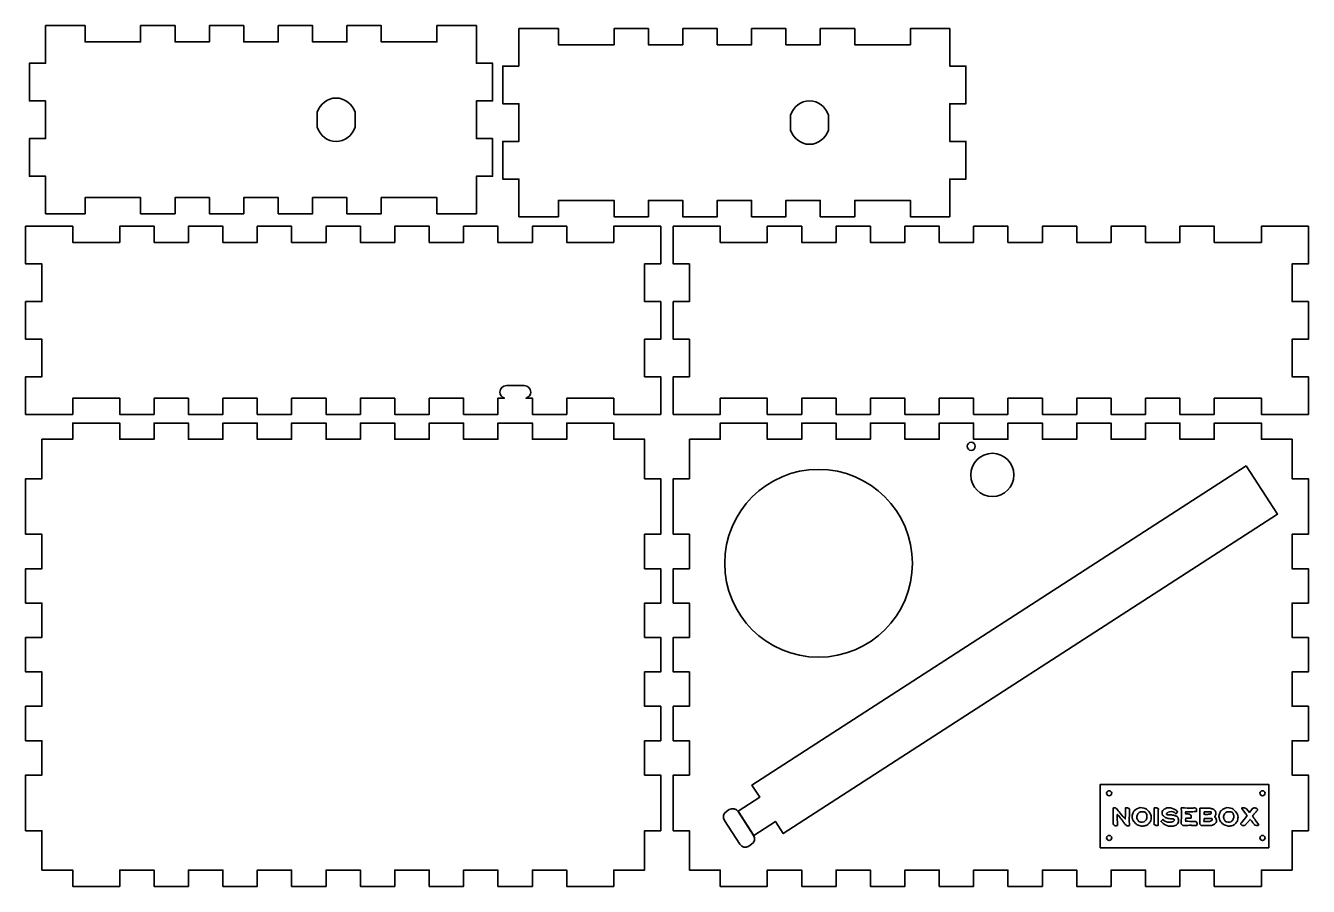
# Model space of a CAD drawing. Header units: inches. Extents: x 0.3 to 18.9, y 0.1 to 12.6.
import ezdxf

# ---------------------------------------------------------------- set-up
doc = ezdxf.new("R2010")
doc.units = ezdxf.units.IN
doc.header["$MEASUREMENT"] = 0
doc.layers.add('Layer 1', color=7, linetype='Continuous')

# ---------------------------------------------------------------- blocks, each defined once
blk = doc.blocks.new('block 3')
at = {"layer": 'Layer 1', "color": 7, "lineweight": 35, "true_color": 0xffffff}
blk.add_open_spline([(16.302, 1.012), (16.3, 1.033), (16.299, 1.056), (16.299, 1.079), (16.299, 1.083), (16.299, 1.089), (16.299, 1.097), (16.299, 1.105), (16.299, 1.111), (16.299, 1.115), (16.299, 1.117), (16.299, 1.119), (16.299, 1.122), (16.298, 1.125), (16.298, 1.127), (16.298, 1.129), (16.298, 1.134), (16.299, 1.138), (16.3, 1.141), (16.3, 1.151), (16.3, 1.164), (16.3, 1.179), (16.301, 1.199), (16.302, 1.211), (16.302, 1.217), (16.302, 1.217), (16.302, 1.238), (16.302, 1.238), (16.302, 1.248), (16.299, 1.254), (16.293, 1.257), (16.284, 1.26), (16.28, 1.263), (16.279, 1.265), (16.279, 1.265), (16.243, 1.265), (16.243, 1.265), (16.243, 1.248), (16.243, 1.235), (16.243, 1.226), (16.243, 1.176), (16.242, 1.146), (16.241, 1.135), (16.241, 1.134), (16.241, 1.131), (16.24, 1.125), (16.24, 1.121), (16.239, 1.117), (16.239, 1.114), (16.239, 1.114), (16.239, 1.105), (16.239, 1.105), (16.2, 1.152), (16.17, 1.187), (16.15, 1.209), (16.132, 1.232), (16.118, 1.248), (16.108, 1.259), (16.105, 1.263), (16.101, 1.265), (16.098, 1.265), (16.096, 1.266), (16.094, 1.266), (16.092, 1.265), (16.092, 1.265), (16.086, 1.265), (16.086, 1.265), (16.085, 1.265), (16.084, 1.265), (16.083, 1.265), (16.082, 1.265), (16.081, 1.265), (16.08, 1.265), (16.075, 1.265), (16.07, 1.264), (16.065, 1.262), (16.066, 1.251), (16.066, 1.242), (16.066, 1.237), (16.066, 1.23), (16.066, 1.22), (16.065, 1.206), (16.065, 1.192), (16.064, 1.182), (16.064, 1.175), (16.064, 1.171), (16.064, 1.164), (16.065, 1.155), (16.065, 1.146), (16.065, 1.14), (16.065, 1.135), (16.065, 1.124), (16.065, 1.106), (16.064, 1.082), (16.064, 1.058), (16.063, 1.04), (16.063, 1.028), (16.075, 1.018), (16.085, 1.011), (16.092, 1.007), (16.094, 1.007), (16.096, 1.007), (16.1, 1.007), (16.104, 1.007), (16.107, 1.007), (16.109, 1.007), (16.117, 1.007), (16.123, 1.008), (16.127, 1.01), (16.125, 1.078), (16.124, 1.13), (16.123, 1.164), (16.124, 1.168), (16.125, 1.17), (16.126, 1.17), (16.126, 1.17), (16.127, 1.17), (16.127, 1.17), (16.128, 1.169), (16.128, 1.169), (16.128, 1.169), (16.139, 1.158), (16.152, 1.142), (16.167, 1.122), (16.186, 1.096), (16.198, 1.08), (16.204, 1.073), (16.213, 1.061), (16.223, 1.048), (16.232, 1.036), (16.244, 1.022), (16.256, 1.012), (16.267, 1.005), (16.269, 1.005), (16.271, 1.005), (16.274, 1.005), (16.277, 1.005), (16.279, 1.005), (16.28, 1.005), (16.291, 1.005), (16.298, 1.007), (16.302, 1.012)], degree=3, knots=[0, 0, 0, 0, 1, 1, 1, 2, 2, 2, 3, 3, 3, 4, 4, 4, 5, 5, 5, 6, 6, 6, 7, 7, 7, 8, 8, 8, 9, 9, 9, 10, 10, 10, 11, 11, 11, 12, 12, 12, 13, 13, 13, 14, 14, 14, 15, 15, 15, 16, 16, 16, 17, 17, 17, 18, 18, 18, 19, 19, 19, 20, 20, 20, 21, 21, 21, 22, 22, 22, 23, 23, 23, 24, 24, 24, 25, 25, 25, 26, 26, 26, 27, 27, 27, 28, 28, 28, 29, 29, 29, 30, 30, 30, 31, 31, 31, 32, 32, 32, 33, 33, 33, 34, 34, 34, 35, 35, 35, 36, 36, 36, 37, 37, 37, 38, 38, 38, 39, 39, 39, 40, 40, 40, 41, 41, 41, 42, 42, 42, 43, 43, 43, 44, 44, 44, 45, 45, 45, 46, 46, 46, 47, 47, 47, 47], dxfattribs=at)
blk = doc.blocks.new('block 4')
at = {"layer": 'Layer 1', "color": 7, "lineweight": 35, "true_color": 0xffffff}
for points, knots in [([(16.605, 1.07), (16.614, 1.089), (16.618, 1.109), (16.618, 1.131), (16.618, 1.159), (16.606, 1.186), (16.582, 1.212), (16.577, 1.218), (16.57, 1.226), (16.559, 1.235), (16.559, 1.235), (16.548, 1.245), (16.548, 1.245), (16.528, 1.261), (16.498, 1.269), (16.457, 1.269), (16.453, 1.269), (16.445, 1.267), (16.433, 1.262), (16.4, 1.25), (16.378, 1.234), (16.365, 1.216), (16.361, 1.21), (16.358, 1.204), (16.356, 1.199), (16.356, 1.197), (16.355, 1.195), (16.355, 1.194), (16.352, 1.188), (16.35, 1.184), (16.348, 1.181), (16.343, 1.17), (16.341, 1.157), (16.341, 1.142), (16.341, 1.131), (16.343, 1.118), (16.347, 1.102), (16.351, 1.089), (16.356, 1.078), (16.363, 1.068), (16.369, 1.061), (16.377, 1.052), (16.389, 1.041), (16.397, 1.033), (16.402, 1.029), (16.404, 1.027), (16.417, 1.017), (16.437, 1.009), (16.463, 1.003), (16.463, 1.003), (16.468, 1.002), (16.468, 1.002), (16.47, 1.001), (16.472, 1.001), (16.472, 1.001), (16.486, 1.001), (16.503, 1.002), (16.524, 1.005), (16.533, 1.007), (16.539, 1.008), (16.544, 1.008), (16.549, 1.01), (16.556, 1.014), (16.566, 1.022), (16.582, 1.035), (16.595, 1.051), (16.605, 1.07)], [0, 0, 0, 0, 1, 1, 1, 2, 2, 2, 3, 3, 3, 4, 4, 4, 5, 5, 5, 6, 6, 6, 7, 7, 7, 8, 8, 8, 9, 9, 9, 10, 10, 10, 11, 11, 11, 12, 12, 12, 13, 13, 13, 14, 14, 14, 15, 15, 15, 16, 16, 16, 17, 17, 17, 18, 18, 18, 19, 19, 19, 20, 20, 20, 21, 21, 21, 22, 22, 22, 22]), ([(16.556, 1.142), (16.556, 1.13), (16.555, 1.121), (16.554, 1.115), (16.55, 1.099), (16.538, 1.083), (16.518, 1.068), (16.515, 1.066), (16.513, 1.064), (16.511, 1.064), (16.501, 1.06), (16.487, 1.059), (16.469, 1.059), (16.454, 1.059), (16.444, 1.061), (16.438, 1.066), (16.435, 1.07), (16.432, 1.073), (16.431, 1.075), (16.415, 1.095), (16.408, 1.113), (16.408, 1.13), (16.408, 1.146), (16.413, 1.162), (16.423, 1.177), (16.434, 1.193), (16.447, 1.203), (16.462, 1.207), (16.475, 1.209), (16.486, 1.21), (16.497, 1.21), (16.52, 1.21), (16.535, 1.203), (16.545, 1.187), (16.552, 1.175), (16.556, 1.16), (16.556, 1.142)], [0, 0, 0, 0, 1, 1, 1, 2, 2, 2, 3, 3, 3, 4, 4, 4, 5, 5, 5, 6, 6, 6, 7, 7, 7, 8, 8, 8, 9, 9, 9, 10, 10, 10, 11, 11, 11, 12, 12, 12, 12])]:
    blk.add_open_spline(points, degree=3, knots=knots, dxfattribs=at)
blk = doc.blocks.new('block 5')
at = {"layer": 'Layer 1', "color": 7, "lineweight": 35, "true_color": 0xffffff}
blk.add_open_spline([(16.724, 1.245), (16.724, 1.248), (16.721, 1.253), (16.714, 1.257), (16.714, 1.257), (16.706, 1.262), (16.706, 1.262), (16.703, 1.264), (16.701, 1.265), (16.699, 1.267), (16.697, 1.268), (16.695, 1.268), (16.693, 1.268), (16.691, 1.268), (16.688, 1.268), (16.684, 1.267), (16.68, 1.266), (16.677, 1.266), (16.675, 1.266), (16.671, 1.266), (16.667, 1.267), (16.664, 1.268), (16.662, 1.265), (16.661, 1.262), (16.661, 1.258), (16.661, 1.255), (16.661, 1.251), (16.661, 1.245), (16.66, 1.239), (16.66, 1.235), (16.66, 1.231), (16.66, 1.22), (16.66, 1.203), (16.66, 1.18), (16.66, 1.157), (16.66, 1.14), (16.66, 1.128), (16.66, 1.088), (16.659, 1.055), (16.657, 1.03), (16.66, 1.027), (16.664, 1.024), (16.671, 1.02), (16.677, 1.015), (16.682, 1.012), (16.684, 1.008), (16.69, 1.009), (16.696, 1.01), (16.702, 1.01), (16.709, 1.011), (16.715, 1.012), (16.719, 1.014), (16.721, 1.042), (16.721, 1.076), (16.721, 1.118), (16.721, 1.118), (16.721, 1.236), (16.721, 1.236), (16.723, 1.239), (16.724, 1.242), (16.724, 1.245)], degree=3, knots=[0, 0, 0, 0, 1, 1, 1, 2, 2, 2, 3, 3, 3, 4, 4, 4, 5, 5, 5, 6, 6, 6, 7, 7, 7, 8, 8, 8, 9, 9, 9, 10, 10, 10, 11, 11, 11, 12, 12, 12, 13, 13, 13, 14, 14, 14, 15, 15, 15, 16, 16, 16, 17, 17, 17, 18, 18, 18, 19, 19, 19, 20, 20, 20, 20], dxfattribs=at)
blk = doc.blocks.new('block 6')
at = {"layer": 'Layer 1', "color": 7, "lineweight": 35, "true_color": 0xffffff}
blk.add_open_spline([(17.016, 1.082), (17.016, 1.092), (17.014, 1.102), (17.01, 1.113), (17.006, 1.125), (17, 1.134), (16.994, 1.139), (16.988, 1.143), (16.983, 1.146), (16.98, 1.147), (16.965, 1.154), (16.947, 1.159), (16.927, 1.161), (16.909, 1.163), (16.891, 1.165), (16.872, 1.166), (16.866, 1.167), (16.86, 1.167), (16.855, 1.167), (16.847, 1.168), (16.842, 1.17), (16.838, 1.173), (16.838, 1.173), (16.838, 1.174), (16.838, 1.174), (16.838, 1.178), (16.843, 1.184), (16.852, 1.194), (16.858, 1.201), (16.868, 1.206), (16.882, 1.208), (16.903, 1.211), (16.914, 1.212), (16.915, 1.213), (16.915, 1.213), (16.935, 1.208), (16.935, 1.208), (16.944, 1.206), (16.95, 1.204), (16.952, 1.202), (16.954, 1.201), (16.958, 1.197), (16.964, 1.191), (16.969, 1.185), (16.974, 1.182), (16.979, 1.181), (16.983, 1.186), (16.987, 1.191), (16.991, 1.195), (16.996, 1.201), (16.999, 1.206), (17.002, 1.21), (16.989, 1.221), (16.98, 1.23), (16.973, 1.236), (16.946, 1.256), (16.909, 1.266), (16.863, 1.266), (16.855, 1.266), (16.849, 1.266), (16.845, 1.265), (16.837, 1.263), (16.832, 1.26), (16.828, 1.259), (16.793, 1.242), (16.775, 1.22), (16.775, 1.194), (16.775, 1.171), (16.786, 1.151), (16.809, 1.135), (16.817, 1.129), (16.822, 1.125), (16.823, 1.125), (16.838, 1.117), (16.857, 1.112), (16.881, 1.11), (16.902, 1.108), (16.922, 1.106), (16.942, 1.105), (16.949, 1.1), (16.953, 1.094), (16.954, 1.087), (16.944, 1.072), (16.929, 1.063), (16.909, 1.058), (16.902, 1.057), (16.893, 1.056), (16.883, 1.056), (16.844, 1.056), (16.813, 1.069), (16.789, 1.097), (16.78, 1.091), (16.771, 1.082), (16.761, 1.071), (16.761, 1.071), (16.761, 1.067), (16.761, 1.067), (16.806, 1.027), (16.842, 1.005), (16.869, 1.001), (16.876, 1), (16.887, 1), (16.902, 1), (16.928, 1), (16.949, 1.002), (16.964, 1.008), (16.984, 1.015), (16.999, 1.029), (17.008, 1.048), (17.013, 1.058), (17.016, 1.07), (17.016, 1.082)], degree=3, knots=[0, 0, 0, 0, 1, 1, 1, 2, 2, 2, 3, 3, 3, 4, 4, 4, 5, 5, 5, 6, 6, 6, 7, 7, 7, 8, 8, 8, 9, 9, 9, 10, 10, 10, 11, 11, 11, 12, 12, 12, 13, 13, 13, 14, 14, 14, 15, 15, 15, 16, 16, 16, 17, 17, 17, 18, 18, 18, 19, 19, 19, 20, 20, 20, 21, 21, 21, 22, 22, 22, 23, 23, 23, 24, 24, 24, 25, 25, 25, 26, 26, 26, 27, 27, 27, 28, 28, 28, 29, 29, 29, 30, 30, 30, 31, 31, 31, 32, 32, 32, 33, 33, 33, 34, 34, 34, 35, 35, 35, 36, 36, 36, 37, 37, 37, 37], dxfattribs=at)
blk = doc.blocks.new('block 7')
at = {"layer": 'Layer 1', "color": 7, "lineweight": 35, "true_color": 0xffffff}
blk.add_open_spline([(17.285, 1.03), (17.286, 1.037), (17.287, 1.042), (17.287, 1.045), (17.277, 1.062), (17.269, 1.07), (17.263, 1.07), (17.263, 1.07), (17.259, 1.07), (17.25, 1.069), (17.245, 1.069), (17.237, 1.068), (17.226, 1.068), (17.216, 1.068), (17.2, 1.069), (17.179, 1.07), (17.158, 1.071), (17.142, 1.072), (17.131, 1.072), (17.131, 1.072), (17.121, 1.072), (17.121, 1.072), (17.119, 1.075), (17.118, 1.08), (17.118, 1.085), (17.118, 1.087), (17.118, 1.091), (17.118, 1.095), (17.119, 1.1), (17.119, 1.103), (17.119, 1.106), (17.119, 1.108), (17.119, 1.11), (17.119, 1.112), (17.119, 1.112), (17.122, 1.115), (17.122, 1.115), (17.126, 1.114), (17.132, 1.114), (17.141, 1.114), (17.146, 1.114), (17.153, 1.114), (17.163, 1.115), (17.172, 1.115), (17.179, 1.115), (17.184, 1.115), (17.188, 1.115), (17.191, 1.115), (17.194, 1.115), (17.194, 1.115), (17.199, 1.119), (17.199, 1.119), (17.199, 1.119), (17.198, 1.156), (17.198, 1.156), (17.194, 1.158), (17.19, 1.161), (17.186, 1.164), (17.182, 1.166), (17.179, 1.17), (17.177, 1.174), (17.17, 1.176), (17.16, 1.177), (17.149, 1.177), (17.131, 1.178), (17.121, 1.179), (17.12, 1.179), (17.118, 1.183), (17.117, 1.187), (17.117, 1.191), (17.117, 1.196), (17.118, 1.203), (17.121, 1.21), (17.123, 1.21), (17.127, 1.21), (17.131, 1.21), (17.135, 1.21), (17.139, 1.21), (17.141, 1.21), (17.148, 1.21), (17.158, 1.21), (17.172, 1.21), (17.186, 1.21), (17.196, 1.21), (17.203, 1.21), (17.233, 1.21), (17.258, 1.211), (17.276, 1.213), (17.276, 1.213), (17.276, 1.253), (17.276, 1.253), (17.273, 1.253), (17.27, 1.255), (17.267, 1.259), (17.263, 1.262), (17.26, 1.264), (17.258, 1.265), (17.239, 1.264), (17.216, 1.263), (17.188, 1.263), (17.167, 1.263), (17.123, 1.264), (17.056, 1.267), (17.054, 1.259), (17.054, 1.254), (17.054, 1.252), (17.054, 1.256), (17.054, 1.247), (17.056, 1.227), (17.057, 1.211), (17.057, 1.189), (17.057, 1.162), (17.057, 1.15), (17.057, 1.133), (17.056, 1.11), (17.055, 1.087), (17.054, 1.07), (17.054, 1.058), (17.054, 1.053), (17.054, 1.044), (17.055, 1.032), (17.065, 1.023), (17.073, 1.016), (17.079, 1.012), (17.09, 1.011), (17.1, 1.011), (17.11, 1.011), (17.119, 1.011), (17.133, 1.011), (17.152, 1.012), (17.171, 1.013), (17.185, 1.013), (17.194, 1.013), (17.198, 1.013), (17.203, 1.013), (17.21, 1.012), (17.217, 1.011), (17.222, 1.011), (17.226, 1.011), (17.227, 1.011), (17.228, 1.011), (17.23, 1.012), (17.232, 1.012), (17.234, 1.012), (17.234, 1.012), (17.238, 1.012), (17.242, 1.012), (17.249, 1.012), (17.255, 1.011), (17.26, 1.011), (17.263, 1.011), (17.271, 1.011), (17.277, 1.012), (17.282, 1.015), (17.282, 1.018), (17.283, 1.023), (17.285, 1.03)], degree=3, knots=[0, 0, 0, 0, 1, 1, 1, 2, 2, 2, 3, 3, 3, 4, 4, 4, 5, 5, 5, 6, 6, 6, 7, 7, 7, 8, 8, 8, 9, 9, 9, 10, 10, 10, 11, 11, 11, 12, 12, 12, 13, 13, 13, 14, 14, 14, 15, 15, 15, 16, 16, 16, 17, 17, 17, 18, 18, 18, 19, 19, 19, 20, 20, 20, 21, 21, 21, 22, 22, 22, 23, 23, 23, 24, 24, 24, 25, 25, 25, 26, 26, 26, 27, 27, 27, 28, 28, 28, 29, 29, 29, 30, 30, 30, 31, 31, 31, 32, 32, 32, 33, 33, 33, 34, 34, 34, 35, 35, 35, 36, 36, 36, 37, 37, 37, 38, 38, 38, 39, 39, 39, 40, 40, 40, 41, 41, 41, 42, 42, 42, 43, 43, 43, 44, 44, 44, 45, 45, 45, 46, 46, 46, 47, 47, 47, 48, 48, 48, 49, 49, 49, 50, 50, 50, 51, 51, 51, 52, 52, 52, 52], dxfattribs=at)
blk = doc.blocks.new('block 8')
at = {"layer": 'Layer 1', "color": 7, "lineweight": 35, "true_color": 0xffffff}
for points, knots in [([(17.566, 1.085), (17.566, 1.109), (17.557, 1.125), (17.539, 1.135), (17.539, 1.137), (17.539, 1.138), (17.539, 1.137), (17.539, 1.14), (17.541, 1.143), (17.546, 1.148), (17.55, 1.153), (17.553, 1.156), (17.553, 1.158), (17.557, 1.165), (17.559, 1.173), (17.559, 1.182), (17.559, 1.191), (17.557, 1.2), (17.553, 1.211), (17.551, 1.219), (17.546, 1.226), (17.538, 1.232), (17.528, 1.24), (17.522, 1.245), (17.52, 1.246), (17.515, 1.249), (17.509, 1.252), (17.5, 1.254), (17.493, 1.255), (17.485, 1.257), (17.478, 1.259), (17.474, 1.26), (17.471, 1.261), (17.469, 1.261), (17.465, 1.262), (17.457, 1.262), (17.444, 1.262), (17.382, 1.262), (17.343, 1.263), (17.329, 1.264), (17.329, 1.264), (17.325, 1.261), (17.325, 1.261), (17.324, 1.239), (17.324, 1.228), (17.324, 1.228), (17.324, 1.225), (17.324, 1.221), (17.325, 1.216), (17.326, 1.21), (17.326, 1.206), (17.326, 1.204), (17.327, 1.192), (17.327, 1.175), (17.327, 1.153), (17.327, 1.126), (17.326, 1.099), (17.325, 1.074), (17.325, 1.071), (17.325, 1.065), (17.324, 1.055), (17.323, 1.048), (17.323, 1.042), (17.323, 1.037), (17.323, 1.033), (17.326, 1.027), (17.332, 1.021), (17.336, 1.017), (17.341, 1.013), (17.346, 1.008), (17.4, 1.01), (17.441, 1.01), (17.468, 1.011), (17.486, 1.011), (17.5, 1.012), (17.51, 1.015), (17.524, 1.018), (17.536, 1.025), (17.545, 1.035), (17.559, 1.042), (17.566, 1.059), (17.566, 1.085)], [0, 0, 0, 0, 1, 1, 1, 2, 2, 2, 3, 3, 3, 4, 4, 4, 5, 5, 5, 6, 6, 6, 7, 7, 7, 8, 8, 8, 9, 9, 9, 10, 10, 10, 11, 11, 11, 12, 12, 12, 13, 13, 13, 14, 14, 14, 15, 15, 15, 16, 16, 16, 17, 17, 17, 18, 18, 18, 19, 19, 19, 20, 20, 20, 21, 21, 21, 22, 22, 22, 23, 23, 23, 24, 24, 24, 25, 25, 25, 26, 26, 26, 27, 27, 27, 27]), ([(17.491, 1.199), (17.491, 1.199), (17.49, 1.188), (17.49, 1.188), (17.487, 1.182), (17.481, 1.178), (17.473, 1.175), (17.47, 1.174), (17.463, 1.173), (17.453, 1.172), (17.438, 1.171), (17.429, 1.17), (17.428, 1.17), (17.408, 1.17), (17.395, 1.171), (17.387, 1.173), (17.387, 1.173), (17.387, 1.191), (17.387, 1.191), (17.387, 1.199), (17.388, 1.204), (17.389, 1.208), (17.396, 1.209), (17.405, 1.21), (17.415, 1.21), (17.422, 1.21), (17.433, 1.209), (17.447, 1.208), (17.461, 1.207), (17.472, 1.207), (17.479, 1.207), (17.479, 1.207), (17.487, 1.207), (17.487, 1.207), (17.49, 1.205), (17.491, 1.203), (17.491, 1.199)], [0, 0, 0, 0, 1, 1, 1, 2, 2, 2, 3, 3, 3, 4, 4, 4, 5, 5, 5, 6, 6, 6, 7, 7, 7, 8, 8, 8, 9, 9, 9, 10, 10, 10, 11, 11, 11, 12, 12, 12, 12]), ([(17.504, 1.096), (17.504, 1.094), (17.504, 1.091), (17.503, 1.088), (17.496, 1.078), (17.483, 1.072), (17.466, 1.069), (17.451, 1.069), (17.437, 1.068), (17.422, 1.067), (17.419, 1.068), (17.416, 1.069), (17.413, 1.069), (17.411, 1.069), (17.408, 1.068), (17.404, 1.068), (17.4, 1.068), (17.398, 1.067), (17.395, 1.067), (17.391, 1.067), (17.387, 1.068), (17.385, 1.069), (17.385, 1.069), (17.385, 1.079), (17.385, 1.079), (17.385, 1.092), (17.386, 1.102), (17.389, 1.11), (17.389, 1.11), (17.499, 1.109), (17.499, 1.109), (17.502, 1.106), (17.504, 1.102), (17.504, 1.096)], [0, 0, 0, 0, 1, 1, 1, 2, 2, 2, 3, 3, 3, 4, 4, 4, 5, 5, 5, 6, 6, 6, 7, 7, 7, 8, 8, 8, 9, 9, 9, 10, 10, 10, 11, 11, 11, 11])]:
    blk.add_open_spline(points, degree=3, knots=knots, dxfattribs=at)
blk = doc.blocks.new('block 9')
at = {"layer": 'Layer 1', "color": 7, "lineweight": 35, "true_color": 0xffffff}
for points, knots in [([(17.867, 1.07), (17.876, 1.089), (17.88, 1.109), (17.88, 1.131), (17.88, 1.159), (17.868, 1.186), (17.844, 1.212), (17.839, 1.218), (17.831, 1.226), (17.821, 1.235), (17.821, 1.235), (17.81, 1.245), (17.81, 1.245), (17.79, 1.261), (17.76, 1.269), (17.719, 1.269), (17.715, 1.269), (17.707, 1.267), (17.695, 1.262), (17.662, 1.25), (17.64, 1.234), (17.627, 1.216), (17.623, 1.21), (17.62, 1.204), (17.618, 1.199), (17.618, 1.197), (17.617, 1.195), (17.617, 1.194), (17.614, 1.188), (17.612, 1.184), (17.61, 1.181), (17.605, 1.17), (17.603, 1.157), (17.603, 1.142), (17.603, 1.131), (17.605, 1.118), (17.609, 1.102), (17.613, 1.089), (17.618, 1.078), (17.625, 1.068), (17.63, 1.061), (17.639, 1.052), (17.651, 1.041), (17.659, 1.033), (17.664, 1.029), (17.666, 1.027), (17.679, 1.017), (17.699, 1.009), (17.725, 1.003), (17.725, 1.003), (17.73, 1.002), (17.73, 1.002), (17.732, 1.001), (17.734, 1.001), (17.734, 1.001), (17.748, 1.001), (17.765, 1.002), (17.786, 1.005), (17.795, 1.007), (17.801, 1.008), (17.806, 1.008), (17.811, 1.01), (17.818, 1.014), (17.828, 1.022), (17.844, 1.035), (17.857, 1.051), (17.867, 1.07)], [0, 0, 0, 0, 1, 1, 1, 2, 2, 2, 3, 3, 3, 4, 4, 4, 5, 5, 5, 6, 6, 6, 7, 7, 7, 8, 8, 8, 9, 9, 9, 10, 10, 10, 11, 11, 11, 12, 12, 12, 13, 13, 13, 14, 14, 14, 15, 15, 15, 16, 16, 16, 17, 17, 17, 18, 18, 18, 19, 19, 19, 20, 20, 20, 21, 21, 21, 22, 22, 22, 22]), ([(17.818, 1.142), (17.818, 1.13), (17.817, 1.121), (17.816, 1.115), (17.812, 1.099), (17.8, 1.083), (17.78, 1.068), (17.777, 1.066), (17.775, 1.064), (17.773, 1.064), (17.763, 1.06), (17.749, 1.059), (17.731, 1.059), (17.716, 1.059), (17.706, 1.061), (17.7, 1.066), (17.697, 1.07), (17.694, 1.073), (17.692, 1.075), (17.677, 1.095), (17.67, 1.113), (17.67, 1.13), (17.67, 1.146), (17.675, 1.162), (17.685, 1.177), (17.696, 1.193), (17.709, 1.203), (17.724, 1.207), (17.736, 1.209), (17.748, 1.21), (17.759, 1.21), (17.782, 1.21), (17.797, 1.203), (17.807, 1.187), (17.814, 1.175), (17.818, 1.16), (17.818, 1.142)], [0, 0, 0, 0, 1, 1, 1, 2, 2, 2, 3, 3, 3, 4, 4, 4, 5, 5, 5, 6, 6, 6, 7, 7, 7, 8, 8, 8, 9, 9, 9, 10, 10, 10, 11, 11, 11, 12, 12, 12, 12])]:
    blk.add_open_spline(points, degree=3, knots=knots, dxfattribs=at)
blk = doc.blocks.new('block 10')
at = {"layer": 'Layer 1', "color": 7, "lineweight": 35, "true_color": 0xffffff}
blk.add_open_spline([(18.183, 1.018), (18.183, 1.018), (18.183, 1.019), (18.183, 1.019), (18.18, 1.024), (18.164, 1.045), (18.136, 1.083), (18.117, 1.108), (18.102, 1.13), (18.09, 1.147), (18.097, 1.158), (18.107, 1.171), (18.12, 1.185), (18.138, 1.205), (18.149, 1.217), (18.153, 1.222), (18.16, 1.231), (18.164, 1.238), (18.164, 1.242), (18.164, 1.243), (18.164, 1.244), (18.163, 1.245), (18.158, 1.258), (18.144, 1.265), (18.124, 1.265), (18.12, 1.265), (18.112, 1.264), (18.103, 1.264), (18.103, 1.264), (18.095, 1.26), (18.095, 1.26), (18.095, 1.26), (18.047, 1.2), (18.047, 1.2), (18.047, 1.2), (18.002, 1.254), (18.002, 1.254), (18.002, 1.254), (17.995, 1.256), (17.995, 1.256), (17.989, 1.262), (17.98, 1.265), (17.969, 1.265), (17.967, 1.265), (17.963, 1.265), (17.957, 1.265), (17.952, 1.265), (17.948, 1.265), (17.945, 1.265), (17.943, 1.265), (17.941, 1.265), (17.937, 1.265), (17.937, 1.265), (17.936, 1.256), (17.936, 1.256), (17.973, 1.207), (17.994, 1.18), (17.996, 1.177), (17.996, 1.176), (17.999, 1.172), (18.005, 1.166), (18.009, 1.161), (18.011, 1.157), (18.012, 1.154), (17.976, 1.108), (17.949, 1.073), (17.931, 1.05), (17.928, 1.047), (17.926, 1.045), (17.923, 1.042), (17.921, 1.039), (17.919, 1.036), (17.919, 1.032), (17.919, 1.028), (17.921, 1.025), (17.925, 1.022), (17.932, 1.013), (17.942, 1.008), (17.956, 1.008), (17.962, 1.008), (17.97, 1.009), (17.981, 1.011), (17.981, 1.011), (18.055, 1.098), (18.055, 1.098), (18.055, 1.098), (18.058, 1.098), (18.058, 1.098), (18.075, 1.077), (18.087, 1.061), (18.096, 1.05), (18.103, 1.04), (18.109, 1.033), (18.113, 1.029), (18.115, 1.026), (18.116, 1.024), (18.117, 1.023), (18.124, 1.014), (18.135, 1.01), (18.149, 1.01), (18.172, 1.01), (18.183, 1.012), (18.183, 1.018)], degree=3, knots=[0, 0, 0, 0, 1, 1, 1, 2, 2, 2, 3, 3, 3, 4, 4, 4, 5, 5, 5, 6, 6, 6, 7, 7, 7, 8, 8, 8, 9, 9, 9, 10, 10, 10, 11, 11, 11, 12, 12, 12, 13, 13, 13, 14, 14, 14, 15, 15, 15, 16, 16, 16, 17, 17, 17, 18, 18, 18, 19, 19, 19, 20, 20, 20, 21, 21, 21, 22, 22, 22, 23, 23, 23, 24, 24, 24, 25, 25, 25, 26, 26, 26, 27, 27, 27, 28, 28, 28, 29, 29, 29, 30, 30, 30, 31, 31, 31, 32, 32, 32, 33, 33, 33, 34, 34, 34, 34], dxfattribs=at)
blk = doc.blocks.new('block 2')
at = {"layer": 'Layer 1'}
for name in ['block 3', 'block 4', 'block 5', 'block 6', 'block 7', 'block 8', 'block 9', 'block 10']:
    blk.add_blockref(name, (0, 0), dxfattribs=at)
blk = doc.blocks.new('block 11')
at = {"layer": 'Layer 1', "color": 1, "lineweight": 35, "true_color": 0xff0000}
for points in [[(14.059, 6.523), (14.059, 6.49), (14.033, 6.464), (14, 6.464), (13.968, 6.464), (13.941, 6.49), (13.941, 6.523), (13.941, 6.555), (13.968, 6.582), (14, 6.582), (14.033, 6.582), (14.059, 6.555), (14.059, 6.523)], [(14.622, 6.106), (14.622, 5.932), (14.481, 5.791), (14.308, 5.791), (14.134, 5.791), (13.993, 5.932), (13.993, 6.106), (13.993, 6.28), (14.134, 6.421), (14.308, 6.421), (14.481, 6.421), (14.622, 6.28), (14.622, 6.106)]]:
    blk.add_open_spline(points, degree=3, knots=[0, 0, 0, 0, 1, 1, 1, 2, 2, 2, 3, 3, 3, 4, 4, 4, 4], dxfattribs=at)

msp = doc.modelspace()

# ---------------------------------------------------------------- linework, layer by layer
at = {"layer": 'Layer 1', "color": 1, "lineweight": 35, "true_color": 0xff0000}
for points in [[(0.54, 12.639), (1.113, 12.639), (1.113, 12.403), (1.922, 12.403), (1.922, 12.639), (2.422, 12.639), (2.422, 12.403), (2.922, 12.403), (2.922, 12.639), (3.422, 12.639), (3.422, 12.403), (3.922, 12.403), (3.922, 12.639), (4.422, 12.639), (4.422, 12.403), (4.922, 12.403), (4.922, 12.639), (5.422, 12.639), (5.422, 12.403), (6.231, 12.403), (6.231, 12.639), (6.804, 12.639), (6.804, 12.091), (7.04, 12.091), (7.04, 11.544), (6.804, 11.544), (6.804, 10.997), (7.04, 10.997), (7.04, 10.45), (6.804, 10.45), (6.804, 9.903), (6.231, 9.903), (6.231, 10.139), (5.422, 10.139), (5.422, 9.903), (4.922, 9.903), (4.922, 10.139), (4.422, 10.139), (4.422, 9.903), (3.922, 9.903), (3.922, 10.139), (3.422, 10.139), (3.422, 9.903), (2.922, 9.903), (2.922, 10.139), (2.422, 10.139), (2.422, 9.903), (1.922, 9.903), (1.922, 10.139), (1.113, 10.139), (1.113, 9.903), (0.54, 9.903), (0.54, 10.45), (0.304, 10.45), (0.304, 10.997), (0.54, 10.997), (0.54, 11.544), (0.304, 11.544), (0.304, 12.091), (0.54, 12.091), (0.54, 12.639)], [(7.424, 12.597), (7.997, 12.597), (7.997, 12.361), (8.806, 12.361), (8.806, 12.597), (9.306, 12.597), (9.306, 12.361), (9.806, 12.361), (9.806, 12.597), (10.306, 12.597), (10.306, 12.361), (10.806, 12.361), (10.806, 12.597), (11.306, 12.597), (11.306, 12.361), (11.806, 12.361), (11.806, 12.597), (12.306, 12.597), (12.306, 12.361), (13.115, 12.361), (13.115, 12.597), (13.688, 12.597), (13.688, 12.05), (13.924, 12.05), (13.924, 11.503), (13.688, 11.503), (13.688, 10.956), (13.924, 10.956), (13.924, 10.408), (13.688, 10.408), (13.688, 9.861), (13.115, 9.861), (13.115, 10.097), (12.306, 10.097), (12.306, 9.861), (11.806, 9.861), (11.806, 10.097), (11.306, 10.097), (11.306, 9.861), (10.806, 9.861), (10.806, 10.097), (10.306, 10.097), (10.306, 9.861), (9.806, 9.861), (9.806, 10.097), (9.306, 10.097), (9.306, 9.861), (8.806, 9.861), (8.806, 10.097), (7.997, 10.097), (7.997, 9.861), (7.424, 9.861), (7.424, 10.408), (7.188, 10.408), (7.188, 10.956), (7.424, 10.956), (7.424, 11.503), (7.188, 11.503), (7.188, 12.05), (7.424, 12.05), (7.424, 12.597)], [(9.667, 9.722), (10.351, 9.722), (10.351, 9.486), (11.035, 9.486), (11.035, 9.722), (11.535, 9.722), (11.535, 9.486), (12.035, 9.486), (12.035, 9.722), (12.535, 9.722), (12.535, 9.486), (13.035, 9.486), (13.035, 9.722), (13.535, 9.722), (13.535, 9.486), (14.035, 9.486), (14.035, 9.722), (14.535, 9.722), (14.535, 9.486), (15.035, 9.486), (15.035, 9.722), (15.535, 9.722), (15.535, 9.486), (16.035, 9.486), (16.035, 9.722), (16.535, 9.722), (16.535, 9.486), (17.035, 9.486), (17.035, 9.722), (17.535, 9.722), (17.535, 9.486), (18.219, 9.486), (18.219, 9.722), (18.903, 9.722), (18.903, 9.175), (18.667, 9.175), (18.667, 8.628), (18.903, 8.628), (18.903, 8.08), (18.667, 8.08), (18.667, 7.533), (18.903, 7.533), (18.903, 6.986), (18.219, 6.986), (18.219, 7.222), (17.535, 7.222), (17.535, 6.986), (17.035, 6.986), (17.035, 7.222), (16.535, 7.222), (16.535, 6.986), (16.035, 6.986), (16.035, 7.222), (15.535, 7.222), (15.535, 6.986), (15.035, 6.986), (15.035, 7.222), (14.535, 7.222), (14.535, 6.986), (14.035, 6.986), (14.035, 7.222), (13.535, 7.222), (13.535, 6.986), (13.035, 6.986), (13.035, 7.222), (12.535, 7.222), (12.535, 6.986), (12.035, 6.986), (12.035, 7.222), (11.535, 7.222), (11.535, 6.986), (11.035, 6.986), (11.035, 7.222), (10.351, 7.222), (10.351, 6.986), (9.667, 6.986), (9.667, 7.533), (9.903, 7.533), (9.903, 8.08), (9.667, 8.08), (9.667, 8.628), (9.903, 8.628), (9.903, 9.175), (9.667, 9.175), (9.667, 9.722)], [(0.486, 6.625), (0.934, 6.625), (0.934, 6.861), (1.618, 6.861), (1.618, 6.625), (2.118, 6.625), (2.118, 6.861), (2.618, 6.861), (2.618, 6.625), (3.118, 6.625), (3.118, 6.861), (3.618, 6.861), (3.618, 6.625), (4.118, 6.625), (4.118, 6.861), (4.618, 6.861), (4.618, 6.625), (5.118, 6.625), (5.118, 6.861), (5.618, 6.861), (5.618, 6.625), (6.118, 6.625), (6.118, 6.861), (6.618, 6.861), (6.618, 6.625), (7.118, 6.625), (7.118, 6.861), (7.618, 6.861), (7.618, 6.625), (8.118, 6.625), (8.118, 6.861), (8.802, 6.861), (8.802, 6.625), (9.25, 6.625), (9.25, 6.052), (9.486, 6.052), (9.486, 5.243), (9.25, 5.243), (9.25, 4.743), (9.486, 4.743), (9.486, 4.243), (9.25, 4.243), (9.25, 3.743), (9.486, 3.743), (9.486, 3.243), (9.25, 3.243), (9.25, 2.743), (9.486, 2.743), (9.486, 2.243), (9.25, 2.243), (9.25, 1.743), (9.486, 1.743), (9.486, 0.934), (9.25, 0.934), (9.25, 0.361), (8.802, 0.361), (8.802, 0.125), (8.118, 0.125), (8.118, 0.361), (7.618, 0.361), (7.618, 0.125), (7.118, 0.125), (7.118, 0.361), (6.618, 0.361), (6.618, 0.125), (6.118, 0.125), (6.118, 0.361), (5.618, 0.361), (5.618, 0.125), (5.118, 0.125), (5.118, 0.361), (4.618, 0.361), (4.618, 0.125), (4.118, 0.125), (4.118, 0.361), (3.618, 0.361), (3.618, 0.125), (3.118, 0.125), (3.118, 0.361), (2.618, 0.361), (2.618, 0.125), (2.118, 0.125), (2.118, 0.361), (1.618, 0.361), (1.618, 0.125), (0.934, 0.125), (0.934, 0.361), (0.486, 0.361), (0.486, 0.934), (0.25, 0.934), (0.25, 1.743), (0.486, 1.743), (0.486, 2.243), (0.25, 2.243), (0.25, 2.743), (0.486, 2.743), (0.486, 3.243), (0.25, 3.243), (0.25, 3.743), (0.486, 3.743), (0.486, 4.243), (0.25, 4.243), (0.25, 4.743), (0.486, 4.743), (0.486, 5.243), (0.25, 5.243), (0.25, 6.052), (0.486, 6.052), (0.486, 6.625)], [(9.903, 6.625), (10.351, 6.625), (10.351, 6.861), (11.035, 6.861), (11.035, 6.625), (11.535, 6.625), (11.535, 6.861), (12.035, 6.861), (12.035, 6.625), (12.535, 6.625), (12.535, 6.861), (13.035, 6.861), (13.035, 6.625), (13.535, 6.625), (13.535, 6.861), (14.035, 6.861), (14.035, 6.625), (14.535, 6.625), (14.535, 6.861), (15.035, 6.861), (15.035, 6.625), (15.535, 6.625), (15.535, 6.861), (16.035, 6.861), (16.035, 6.625), (16.535, 6.625), (16.535, 6.861), (17.035, 6.861), (17.035, 6.625), (17.535, 6.625), (17.535, 6.861), (18.219, 6.861), (18.219, 6.625), (18.667, 6.625), (18.667, 6.052), (18.903, 6.052), (18.903, 5.243), (18.667, 5.243), (18.667, 4.743), (18.903, 4.743), (18.903, 4.243), (18.667, 4.243), (18.667, 3.743), (18.903, 3.743), (18.903, 3.243), (18.667, 3.243), (18.667, 2.743), (18.903, 2.743), (18.903, 2.243), (18.667, 2.243), (18.667, 1.743), (18.903, 1.743), (18.903, 0.934), (18.667, 0.934), (18.667, 0.361), (18.219, 0.361), (18.219, 0.125), (17.535, 0.125), (17.535, 0.361), (17.035, 0.361), (17.035, 0.125), (16.535, 0.125), (16.535, 0.361), (16.035, 0.361), (16.035, 0.125), (15.535, 0.125), (15.535, 0.361), (15.035, 0.361), (15.035, 0.125), (14.535, 0.125), (14.535, 0.361), (14.035, 0.361), (14.035, 0.125), (13.535, 0.125), (13.535, 0.361), (13.035, 0.361), (13.035, 0.125), (12.535, 0.125), (12.535, 0.361), (12.035, 0.361), (12.035, 0.125), (11.535, 0.125), (11.535, 0.361), (11.035, 0.361), (11.035, 0.125), (10.351, 0.125), (10.351, 0.361), (9.903, 0.361), (9.903, 0.934), (9.667, 0.934), (9.667, 1.743), (9.903, 1.743), (9.903, 2.243), (9.667, 2.243), (9.667, 2.743), (9.903, 2.743), (9.903, 3.243), (9.667, 3.243), (9.667, 3.743), (9.903, 3.743), (9.903, 4.243), (9.667, 4.243), (9.667, 4.743), (9.903, 4.743), (9.903, 5.243), (9.667, 5.243), (9.667, 6.052), (9.903, 6.052), (9.903, 6.625)]]:
    msp.add_lwpolyline(points, dxfattribs=at)
at = {"layer": 'Layer 1', "color": 7, "lineweight": 35, "true_color": 0xffffff}
for points in [[(17.997, 6.239), (18.453, 5.534), (11.266, 0.893), (11.152, 1.069), (10.837, 0.866), (10.609, 1.218), (10.924, 1.422), (10.81, 1.598), (17.997, 6.239)], [(18.327, 0.686), (15.877, 0.686), (15.877, 1.606), (18.327, 1.606), (18.327, 0.686)]]:
    msp.add_lwpolyline(points, dxfattribs=at)
at = {"layer": 'Layer 1', "color": 1, "lineweight": 35, "true_color": 0xff0000}
for points, knots in [([(4.488, 11.38), (4.529, 11.5), (4.637, 11.586), (4.764, 11.586), (4.891, 11.586), (4.998, 11.5), (5.04, 11.38), (5.04, 11.38), (5.04, 11.161), (5.04, 11.161), (4.998, 11.041), (4.891, 10.956), (4.764, 10.956), (4.637, 10.956), (4.529, 11.041), (4.488, 11.161), (4.488, 11.161), (4.488, 11.38), (4.488, 11.38)], [0, 0, 0, 0, 1, 1, 1, 2, 2, 2, 3, 3, 3, 4, 4, 4, 5, 5, 5, 6, 6, 6, 6]), ([(11.372, 11.339), (11.413, 11.459), (11.521, 11.544), (11.648, 11.544), (11.775, 11.544), (11.882, 11.459), (11.924, 11.339), (11.924, 11.339), (11.924, 11.119), (11.924, 11.119), (11.882, 11), (11.775, 10.914), (11.648, 10.914), (11.521, 10.914), (11.413, 11), (11.372, 11.119), (11.372, 11.119), (11.372, 11.339), (11.372, 11.339)], [0, 0, 0, 0, 1, 1, 1, 2, 2, 2, 3, 3, 3, 4, 4, 4, 5, 5, 5, 6, 6, 6, 6]), ([(9.486, 9.175), (9.486, 9.175), (9.486, 9.722), (9.486, 9.722), (9.486, 9.722), (8.802, 9.722), (8.802, 9.722), (8.802, 9.722), (8.802, 9.486), (8.802, 9.486), (8.802, 9.486), (8.118, 9.486), (8.118, 9.486), (8.118, 9.486), (8.118, 9.722), (8.118, 9.722), (8.118, 9.722), (7.618, 9.722), (7.618, 9.722), (7.618, 9.722), (7.618, 9.486), (7.618, 9.486), (7.618, 9.486), (7.118, 9.486), (7.118, 9.486), (7.118, 9.486), (7.118, 9.722), (7.118, 9.722), (7.118, 9.722), (6.618, 9.722), (6.618, 9.722), (6.618, 9.722), (6.618, 9.486), (6.618, 9.486), (6.618, 9.486), (6.118, 9.486), (6.118, 9.486), (6.118, 9.486), (6.118, 9.722), (6.118, 9.722), (6.118, 9.722), (5.618, 9.722), (5.618, 9.722), (5.618, 9.722), (5.618, 9.486), (5.618, 9.486), (5.618, 9.486), (5.118, 9.486), (5.118, 9.486), (5.118, 9.486), (5.118, 9.722), (5.118, 9.722), (5.118, 9.722), (4.618, 9.722), (4.618, 9.722), (4.618, 9.722), (4.618, 9.486), (4.618, 9.486), (4.618, 9.486), (4.118, 9.486), (4.118, 9.486), (4.118, 9.486), (4.118, 9.722), (4.118, 9.722), (4.118, 9.722), (3.618, 9.722), (3.618, 9.722), (3.618, 9.722), (3.618, 9.486), (3.618, 9.486), (3.618, 9.486), (3.118, 9.486), (3.118, 9.486), (3.118, 9.486), (3.118, 9.722), (3.118, 9.722), (3.118, 9.722), (2.618, 9.722), (2.618, 9.722), (2.618, 9.722), (2.618, 9.486), (2.618, 9.486), (2.618, 9.486), (2.118, 9.486), (2.118, 9.486), (2.118, 9.486), (2.118, 9.722), (2.118, 9.722), (2.118, 9.722), (1.618, 9.722), (1.618, 9.722), (1.618, 9.722), (1.618, 9.486), (1.618, 9.486), (1.618, 9.486), (0.934, 9.486), (0.934, 9.486), (0.934, 9.486), (0.934, 9.722), (0.934, 9.722), (0.934, 9.722), (0.25, 9.722), (0.25, 9.722), (0.25, 9.722), (0.25, 9.175), (0.25, 9.175), (0.25, 9.175), (0.486, 9.175), (0.486, 9.175), (0.486, 9.175), (0.486, 8.628), (0.486, 8.628), (0.486, 8.628), (0.25, 8.628), (0.25, 8.628), (0.25, 8.628), (0.25, 8.08), (0.25, 8.08), (0.25, 8.08), (0.486, 8.08), (0.486, 8.08), (0.486, 8.08), (0.486, 7.533), (0.486, 7.533), (0.486, 7.533), (0.25, 7.533), (0.25, 7.533), (0.25, 7.533), (0.25, 6.986), (0.25, 6.986), (0.25, 6.986), (0.934, 6.986), (0.934, 6.986), (0.934, 6.986), (0.934, 7.222), (0.934, 7.222), (0.934, 7.222), (1.618, 7.222), (1.618, 7.222), (1.618, 7.222), (1.618, 6.986), (1.618, 6.986), (1.618, 6.986), (2.118, 6.986), (2.118, 6.986), (2.118, 6.986), (2.118, 7.222), (2.118, 7.222), (2.118, 7.222), (2.618, 7.222), (2.618, 7.222), (2.618, 7.222), (2.618, 6.986), (2.618, 6.986), (2.618, 6.986), (3.118, 6.986), (3.118, 6.986), (3.118, 6.986), (3.118, 7.222), (3.118, 7.222), (3.118, 7.222), (3.618, 7.222), (3.618, 7.222), (3.618, 7.222), (3.618, 6.986), (3.618, 6.986), (3.618, 6.986), (4.118, 6.986), (4.118, 6.986), (4.118, 6.986), (4.118, 7.222), (4.118, 7.222), (4.118, 7.222), (4.618, 7.222), (4.618, 7.222), (4.618, 7.222), (4.618, 6.986), (4.618, 6.986), (4.618, 6.986), (5.118, 6.986), (5.118, 6.986), (5.118, 6.986), (5.118, 7.222), (5.118, 7.222), (5.118, 7.222), (5.618, 7.222), (5.618, 7.222), (5.618, 7.222), (5.618, 6.986), (5.618, 6.986), (5.618, 6.986), (6.118, 6.986), (6.118, 6.986), (6.118, 6.986), (6.118, 7.222), (6.118, 7.222), (6.118, 7.222), (6.618, 7.222), (6.618, 7.222), (6.618, 7.222), (6.618, 6.986), (6.618, 6.986), (6.618, 6.986), (7.118, 6.986), (7.118, 6.986), (7.118, 6.986), (7.118, 7.222), (7.118, 7.222), (7.118, 7.222), (7.213, 7.222), (7.213, 7.222), (7.174, 7.234), (7.146, 7.269), (7.146, 7.312), (7.146, 7.363), (7.188, 7.406), (7.24, 7.406), (7.24, 7.406), (7.501, 7.406), (7.501, 7.406), (7.552, 7.406), (7.594, 7.363), (7.594, 7.312), (7.594, 7.269), (7.566, 7.234), (7.527, 7.222), (7.527, 7.222), (7.618, 7.222), (7.618, 7.222), (7.618, 7.222), (7.618, 6.986), (7.618, 6.986), (7.618, 6.986), (8.118, 6.986), (8.118, 6.986), (8.118, 6.986), (8.118, 7.222), (8.118, 7.222), (8.118, 7.222), (8.802, 7.222), (8.802, 7.222), (8.802, 7.222), (8.802, 6.986), (8.802, 6.986), (8.802, 6.986), (9.486, 6.986), (9.486, 6.986), (9.486, 6.986), (9.486, 7.533), (9.486, 7.533), (9.486, 7.533), (9.25, 7.533), (9.25, 7.533), (9.25, 7.533), (9.25, 8.08), (9.25, 8.08), (9.25, 8.08), (9.486, 8.08), (9.486, 8.08), (9.486, 8.08), (9.486, 8.628), (9.486, 8.628), (9.486, 8.628), (9.25, 8.628), (9.25, 8.628), (9.25, 8.628), (9.25, 9.175), (9.25, 9.175), (9.25, 9.175), (9.486, 9.175), (9.486, 9.175)], [0, 0, 0, 0, 1, 1, 1, 2, 2, 2, 3, 3, 3, 4, 4, 4, 5, 5, 5, 6, 6, 6, 7, 7, 7, 8, 8, 8, 9, 9, 9, 10, 10, 10, 11, 11, 11, 12, 12, 12, 13, 13, 13, 14, 14, 14, 15, 15, 15, 16, 16, 16, 17, 17, 17, 18, 18, 18, 19, 19, 19, 20, 20, 20, 21, 21, 21, 22, 22, 22, 23, 23, 23, 24, 24, 24, 25, 25, 25, 26, 26, 26, 27, 27, 27, 28, 28, 28, 29, 29, 29, 30, 30, 30, 31, 31, 31, 32, 32, 32, 33, 33, 33, 34, 34, 34, 35, 35, 35, 36, 36, 36, 37, 37, 37, 38, 38, 38, 39, 39, 39, 40, 40, 40, 41, 41, 41, 42, 42, 42, 43, 43, 43, 44, 44, 44, 45, 45, 45, 46, 46, 46, 47, 47, 47, 48, 48, 48, 49, 49, 49, 50, 50, 50, 51, 51, 51, 52, 52, 52, 53, 53, 53, 54, 54, 54, 55, 55, 55, 56, 56, 56, 57, 57, 57, 58, 58, 58, 59, 59, 59, 60, 60, 60, 61, 61, 61, 62, 62, 62, 63, 63, 63, 64, 64, 64, 65, 65, 65, 66, 66, 66, 67, 67, 67, 68, 68, 68, 69, 69, 69, 70, 70, 70, 71, 71, 71, 72, 72, 72, 73, 73, 73, 74, 74, 74, 75, 75, 75, 76, 76, 76, 77, 77, 77, 78, 78, 78, 79, 79, 79, 80, 80, 80, 81, 81, 81, 82, 82, 82, 83, 83, 83, 84, 84, 84, 85, 85, 85, 86, 86, 86, 87, 87, 87, 88, 88, 88, 89, 89, 89, 90, 90, 90, 90]), ([(13.145, 4.822), (13.145, 4.068), (12.534, 3.457), (11.78, 3.457), (11.026, 3.457), (10.415, 4.068), (10.415, 4.822), (10.415, 5.576), (11.026, 6.187), (11.78, 6.187), (12.534, 6.187), (13.145, 5.576), (13.145, 4.822)], [0, 0, 0, 0, 1, 1, 1, 2, 2, 2, 3, 3, 3, 4, 4, 4, 4]), ([(10.611, 1.212), (10.611, 1.212), (10.835, 0.866), (10.835, 0.866), (10.863, 0.822), (10.85, 0.764), (10.807, 0.736), (10.807, 0.736), (10.766, 0.71), (10.766, 0.71), (10.723, 0.682), (10.664, 0.694), (10.636, 0.737), (10.636, 0.737), (10.413, 1.084), (10.413, 1.084), (10.385, 1.127), (10.397, 1.186), (10.44, 1.214), (10.44, 1.214), (10.481, 1.24), (10.481, 1.24), (10.525, 1.268), (10.583, 1.255), (10.611, 1.212)], [0, 0, 0, 0, 1, 1, 1, 2, 2, 2, 3, 3, 3, 4, 4, 4, 5, 5, 5, 6, 6, 6, 7, 7, 7, 8, 8, 8, 8])]:
    msp.add_open_spline(points, degree=3, knots=knots, dxfattribs=at)
at = {"layer": 'Layer 1', "color": 7, "lineweight": 35, "true_color": 0xffffff}
for points in [[(16.006, 1.515), (15.985, 1.515), (15.969, 1.499), (15.969, 1.478), (15.969, 1.458), (15.985, 1.441), (16.006, 1.441), (16.026, 1.441), (16.043, 1.458), (16.043, 1.478), (16.043, 1.499), (16.026, 1.515), (16.006, 1.515)], [(18.236, 1.515), (18.216, 1.515), (18.199, 1.499), (18.199, 1.478), (18.199, 1.458), (18.216, 1.441), (18.236, 1.441), (18.257, 1.441), (18.273, 1.458), (18.273, 1.478), (18.273, 1.499), (18.257, 1.515), (18.236, 1.515)], [(16.006, 0.865), (15.985, 0.865), (15.969, 0.849), (15.969, 0.828), (15.969, 0.808), (15.985, 0.791), (16.006, 0.791), (16.026, 0.791), (16.043, 0.808), (16.043, 0.828), (16.043, 0.849), (16.026, 0.865), (16.006, 0.865)], [(18.236, 0.865), (18.216, 0.865), (18.199, 0.849), (18.199, 0.828), (18.199, 0.808), (18.216, 0.791), (18.236, 0.791), (18.257, 0.791), (18.273, 0.808), (18.273, 0.828), (18.273, 0.849), (18.257, 0.865), (18.236, 0.865)]]:
    msp.add_open_spline(points, degree=3, knots=[0, 0, 0, 0, 1, 1, 1, 2, 2, 2, 3, 3, 3, 4, 4, 4, 4], dxfattribs=at)

# ---------------------------------------------------------------- block references
at = {"layer": 'Layer 1'}
for name in ['block 11', 'block 2']:
    msp.add_blockref(name, (0, 0), dxfattribs=at)

doc.saveas('drawing.dxf')
